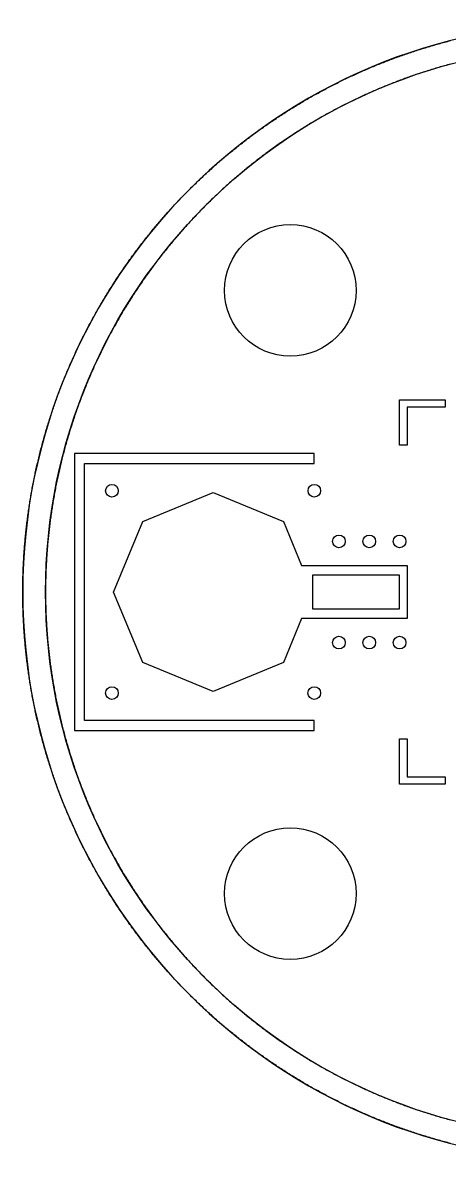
# Model space of a CAD drawing. Extents: x -11250 to 11250, y -11250 to 11250.
# Drawn here: x -11250 to -2820, y -11250 to 11250 of the extents above; entities that cross this region are included whole.
import ezdxf

# ---------------------------------------------------------------- set-up
doc = ezdxf.new("R2010")
doc.units = 0
doc.header["$MEASUREMENT"] = 0
for name, color, linetype in [('Bottom', 2, 'Continuous'), ('Top', 1, 'Continuous'), ('Via', 90, 'Continuous')]:
    doc.layers.add(name, color=color, linetype=linetype)

msp = doc.modelspace()

# ---------------------------------------------------------------- linework, layer by layer
at = {"layer": 'Bottom', "linetype": 'Continuous'}
for centre, radius in [((0, 0), 11249.99), ((-0.004, 0.007), 10799.993)]:
    msp.add_circle(centre, radius, dxfattribs=at)
at = {"layer": 'Top'}
for points in [[(-2794.232, -10897.466), (-2823.634, -10889.885), (-2853.015, -10882.224), (-2882.375, -10874.485), (-2911.714, -10866.666), (-2941.032, -10858.767), (-2970.329, -10850.79), (-2999.604, -10842.734), (-3028.857, -10834.598), (-3058.088, -10826.384), (-3087.297, -10818.091), (-3116.483, -10809.719), (-3145.647, -10801.269), (-3174.788, -10792.739), (-3203.905, -10784.131), (-3233, -10775.445), (-3262.07, -10766.68), (-3291.117, -10757.837), (-3320.14, -10748.915), (-3349.139, -10739.915), (-3378.114, -10730.836), (-3407.063, -10721.68), (-3435.988, -10712.445), (-3464.888, -10703.133), (-3493.763, -10693.742), (-3522.612, -10684.274), (-3551.436, -10674.727), (-3580.234, -10665.103), (-3609.005, -10655.402), (-3637.751, -10645.622), (-3666.469, -10635.765), (-3695.162, -10625.831), (-3723.827, -10615.819), (-3752.465, -10605.73), (-3781.076, -10595.564), (-3809.659, -10585.32), (-3838.214, -10574.999), (-3866.742, -10564.602), (-3895.241, -10554.127), (-3923.712, -10543.575), (-3952.155, -10532.947), (-3980.568, -10522.242), (-4008.953, -10511.46), (-4037.308, -10500.602), (-4065.634, -10489.667), (-4093.931, -10478.656), (-4122.197, -10467.569), (-4150.434, -10456.405), (-4178.64, -10445.165), (-4206.816, -10433.849), (-4234.961, -10422.457), (-4263.075, -10410.989), (-4291.159, -10399.445), (-4319.211, -10387.826), (-4347.231, -10376.13), (-4375.22, -10364.36), (-4403.177, -10352.513), (-4431.102, -10340.592), (-4458.995, -10328.594), (-4486.855, -10316.522), (-4514.683, -10304.375), (-4542.477, -10292.152), (-4570.239, -10279.855), (-4597.967, -10267.483), (-4625.662, -10255.035), (-4653.323, -10242.514), (-4680.95, -10229.917), (-4708.543, -10217.246), (-4736.102, -10204.501), (-4763.626, -10191.681), (-4791.116, -10178.787), (-4818.571, -10165.819), (-4845.99, -10152.777), (-4873.374, -10139.661), (-4900.723, -10126.471), (-4928.036, -10113.207), (-4955.314, -10099.87), (-4982.555, -10086.459), (-5009.759, -10072.974), (-5036.928, -10059.416), (-5064.059, -10045.785), (-5091.154, -10032.081), (-5118.212, -10018.304), (-5145.232, -10004.453), (-5172.215, -9990.53), (-5199.16, -9976.534), (-5226.067, -9962.466), (-5252.937, -9948.324), (-5279.768, -9934.111), (-5306.56, -9919.825), (-5333.314, -9905.466), (-5360.029, -9891.036), (-5386.705, -9876.533), (-5413.342, -9861.959), (-5439.939, -9847.312), (-5466.497, -9832.594), (-5493.015, -9817.805), (-5519.493, -9802.944), (-5545.93, -9788.011), (-5572.327, -9773.007), (-5598.684, -9757.932), (-5625, -9742.786), (-5651.275, -9727.569), (-5677.509, -9712.281), (-5703.701, -9696.922), (-5729.852, -9681.493), (-5755.961, -9665.993), (-5782.028, -9650.422), (-5808.053, -9634.782), (-5834.036, -9619.071), (-5859.976, -9603.29), (-5885.874, -9587.439), (-5911.728, -9571.519), (-5937.54, -9555.528), (-5963.308, -9539.468), (-5989.033, -9523.339), (-6014.714, -9507.14), (-6040.352, -9490.872), (-6065.945, -9474.535), (-6091.495, -9458.128), (-6117, -9441.653), (-6142.46, -9425.109), (-6167.876, -9408.497), (-6193.246, -9391.816), (-6218.572, -9375.066), (-6243.852, -9358.248), (-6269.087, -9341.362), (-6294.276, -9324.408), (-6319.419, -9307.386), (-6344.517, -9290.297), (-6369.568, -9273.139), (-6394.572, -9255.914), (-6419.53, -9238.622), (-6444.442, -9221.262), (-6469.306, -9203.835), (-6494.123, -9186.341), (-6518.893, -9168.78), (-6543.615, -9151.153), (-6568.29, -9133.458), (-6592.917, -9115.698), (-6617.496, -9097.87), (-6642.027, -9079.977), (-6666.509, -9062.017), (-6690.943, -9043.992), (-6715.328, -9025.9), (-6739.664, -9007.743), (-6763.951, -8989.52), (-6788.189, -8971.232), (-6812.377, -8952.878), (-6836.515, -8934.459), (-6860.604, -8915.975), (-6884.643, -8897.426), (-6908.632, -8878.812), (-6932.57, -8860.134), (-6956.458, -8841.391), (-6980.295, -8822.583), (-7004.082, -8803.712), (-7027.817, -8784.776), (-7051.501, -8765.776), (-7075.134, -8746.712), (-7098.715, -8727.585), (-7122.245, -8708.394), (-7145.722, -8689.14), (-7169.148, -8669.822), (-7192.521, -8650.441), (-7215.842, -8630.997), (-7239.111, -8611.491), (-7262.327, -8591.921), (-7285.489, -8572.289), (-7308.599, -8552.595), (-7331.656, -8532.838), (-7354.659, -8513.019), (-7377.608, -8493.138), (-7400.504, -8473.195), (-7423.346, -8453.191), (-7446.134, -8433.125), (-7468.867, -8412.997), (-7491.546, -8392.808), (-7514.171, -8372.559), (-7536.741, -8352.248), (-7559.256, -8331.876), (-7581.715, -8311.443), (-7604.12, -8290.95), (-7626.469, -8270.397), (-7648.763, -8249.783), (-7671.001, -8229.11), (-7693.183, -8208.376), (-7715.309, -8187.582), (-7737.379, -8166.729), (-7759.392, -8145.817), (-7781.349, -8124.845), (-7803.25, -8103.814), (-7825.093, -8082.723), (-7846.88, -8061.574), (-7868.609, -8040.367), (-7890.281, -8019.1), (-7911.895, -7997.775), (-7933.452, -7976.392), (-7954.951, -7954.951), (-7976.392, -7933.452), (-7997.775, -7911.895), (-8019.1, -7890.281), (-8040.367, -7868.609), (-8061.574, -7846.88), (-8082.723, -7825.093), (-8103.814, -7803.25), (-8124.845, -7781.349), (-8145.817, -7759.392), (-8166.729, -7737.379), (-8187.582, -7715.309), (-8208.376, -7693.183), (-8229.11, -7671.001), (-8249.783, -7648.763), (-8270.397, -7626.469), (-8290.95, -7604.12), (-8311.443, -7581.715), (-8331.876, -7559.256), (-8352.248, -7536.741), (-8372.559, -7514.171), (-8392.808, -7491.546), (-8412.997, -7468.867), (-8433.125, -7446.134), (-8453.191, -7423.346), (-8473.195, -7400.504), (-8493.138, -7377.608), (-8513.019, -7354.659), (-8532.838, -7331.656), (-8552.595, -7308.599), (-8572.289, -7285.489), (-8591.921, -7262.327), (-8611.491, -7239.111), (-8630.997, -7215.842), (-8650.441, -7192.521), (-8669.822, -7169.148), (-8689.14, -7145.722), (-8708.394, -7122.245), (-8727.585, -7098.715), (-8746.712, -7075.134), (-8765.776, -7051.501), (-8784.776, -7027.817), (-8803.712, -7004.082), (-8822.583, -6980.295), (-8841.391, -6956.458), (-8860.134, -6932.57), (-8878.812, -6908.632), (-8897.426, -6884.643), (-8915.975, -6860.604), (-8934.459, -6836.515), (-8952.878, -6812.377), (-8971.232, -6788.189), (-8989.52, -6763.951), (-9007.743, -6739.664), (-9025.9, -6715.328), (-9043.992, -6690.943), (-9062.017, -6666.509), (-9079.977, -6642.027), (-9097.87, -6617.496), (-9115.698, -6592.917), (-9133.458, -6568.29), (-9151.153, -6543.615), (-9168.78, -6518.893), (-9186.341, -6494.123), (-9203.835, -6469.306), (-9221.262, -6444.442), (-9238.622, -6419.53), (-9255.914, -6394.572), (-9273.139, -6369.568), (-9290.297, -6344.517), (-9307.386, -6319.419), (-9324.408, -6294.276), (-9341.362, -6269.087), (-9358.248, -6243.852), (-9375.066, -6218.572), (-9391.816, -6193.246), (-9408.497, -6167.876), (-9425.109, -6142.46), (-9441.653, -6117), (-9458.128, -6091.495), (-9474.535, -6065.945), (-9490.872, -6040.352), (-9507.14, -6014.714), (-9523.339, -5989.033), (-9539.468, -5963.308), (-9555.528, -5937.54), (-9571.519, -5911.728), (-9587.439, -5885.874), (-9603.29, -5859.976), (-9619.071, -5834.036), (-9634.782, -5808.053), (-9650.422, -5782.028), (-9665.993, -5755.961), (-9681.493, -5729.852), (-9696.922, -5703.701), (-9712.281, -5677.509), (-9727.569, -5651.275), (-9742.786, -5625), (-9757.932, -5598.684), (-9773.007, -5572.327), (-9788.011, -5545.93), (-9802.944, -5519.493), (-9817.805, -5493.015), (-9832.594, -5466.497), (-9847.312, -5439.939), (-9861.959, -5413.342), (-9876.533, -5386.705), (-9891.036, -5360.029), (-9905.466, -5333.314), (-9919.825, -5306.56), (-9934.111, -5279.768), (-9948.324, -5252.937), (-9962.466, -5226.067), (-9976.534, -5199.16), (-9990.53, -5172.215), (-10004.453, -5145.232), (-10018.304, -5118.212), (-10032.081, -5091.154), (-10045.785, -5064.059), (-10059.416, -5036.928), (-10072.974, -5009.759), (-10086.459, -4982.555), (-10099.87, -4955.314), (-10113.207, -4928.036), (-10126.471, -4900.723), (-10139.661, -4873.374), (-10152.777, -4845.99), (-10165.819, -4818.571), (-10178.787, -4791.116), (-10191.681, -4763.626), (-10204.501, -4736.102), (-10217.246, -4708.543), (-10229.917, -4680.95), (-10242.514, -4653.323), (-10255.035, -4625.662), (-10267.483, -4597.967), (-10279.855, -4570.239), (-10292.152, -4542.477), (-10304.375, -4514.683), (-10316.522, -4486.855), (-10328.594, -4458.995), (-10340.592, -4431.102), (-10352.513, -4403.177), (-10364.36, -4375.22), (-10376.13, -4347.231), (-10387.826, -4319.211), (-10399.445, -4291.159), (-10410.989, -4263.075), (-10422.457, -4234.961), (-10433.849, -4206.816), (-10445.165, -4178.64), (-10456.405, -4150.434), (-10467.569, -4122.197), (-10478.656, -4093.931), (-10489.667, -4065.634), (-10500.602, -4037.308), (-10511.46, -4008.953), (-10522.242, -3980.568), (-10532.947, -3952.155), (-10543.575, -3923.712), (-10554.127, -3895.241), (-10564.602, -3866.742), (-10574.999, -3838.214), (-10585.32, -3809.659), (-10595.564, -3781.076), (-10605.73, -3752.465), (-10615.819, -3723.827), (-10625.831, -3695.162), (-10635.765, -3666.469), (-10645.622, -3637.751), (-10655.402, -3609.005), (-10665.103, -3580.234), (-10674.727, -3551.436), (-10684.274, -3522.612), (-10693.742, -3493.763), (-10703.133, -3464.888), (-10712.445, -3435.988), (-10721.68, -3407.063), (-10730.836, -3378.114), (-10739.915, -3349.139), (-10748.915, -3320.14), (-10757.837, -3291.117), (-10766.68, -3262.07), (-10775.445, -3233), (-10784.131, -3203.905), (-10792.739, -3174.788), (-10801.269, -3145.647), (-10809.719, -3116.483), (-10818.091, -3087.297), (-10826.384, -3058.088), (-10834.598, -3028.857), (-10842.734, -2999.604), (-10850.79, -2970.329), (-10858.767, -2941.032), (-10866.666, -2911.714), (-10874.485, -2882.375), (-10882.224, -2853.015), (-10889.885, -2823.634), (-10897.466, -2794.232), (-10904.968, -2764.81), (-10912.39, -2735.368), (-10919.733, -2705.906), (-10926.997, -2676.424), (-10934.18, -2646.923), (-10941.284, -2617.402), (-10948.309, -2587.863), (-10955.254, -2558.304), (-10962.118, -2528.727), (-10968.903, -2499.131), (-10975.609, -2469.518), (-10982.234, -2439.886), (-10988.779, -2410.237), (-10995.244, -2380.569), (-11001.629, -2350.885), (-11007.934, -2321.184), (-11014.159, -2291.465), (-11020.303, -2261.73), (-11026.367, -2231.978), (-11032.351, -2202.211), (-11038.254, -2172.427), (-11044.078, -2142.627), (-11049.82, -2112.812), (-11055.482, -2082.981), (-11061.064, -2053.135), (-11066.565, -2023.274), (-11071.985, -1993.399), (-11077.325, -1963.509), (-11082.584, -1933.604), (-11087.763, -1903.686), (-11092.86, -1873.753), (-11097.877, -1843.807), (-11102.813, -1813.848), (-11107.668, -1783.875), (-11112.442, -1753.89), (-11117.135, -1723.891), (-11121.748, -1693.88), (-11126.279, -1663.857), (-11130.729, -1633.821), (-11135.098, -1603.774), (-11139.386, -1573.715), (-11143.593, -1543.645), (-11147.718, -1513.563), (-11151.763, -1483.47), (-11155.726, -1453.367), (-11159.608, -1423.252), (-11163.409, -1393.128), (-11167.128, -1362.993), (-11170.766, -1332.849), (-11174.323, -1302.694), (-11177.798, -1272.531), (-11181.192, -1242.357), (-11184.504, -1212.175), (-11187.735, -1181.984), (-11190.884, -1151.785), (-11193.952, -1121.577), (-11196.938, -1091.361), (-11199.843, -1061.137), (-11202.666, -1030.905), (-11205.408, -1000.666), (-11208.068, -970.419), (-11210.646, -940.165), (-11213.143, -909.905), (-11215.558, -879.638), (-11217.891, -849.364), (-11220.143, -819.085), (-11222.312, -788.799), (-11224.4, -758.507), (-11226.407, -728.21), (-11228.331, -697.908), (-11230.174, -667.601), (-11231.935, -637.289), (-11233.614, -606.972), (-11235.211, -576.65), (-11236.727, -546.325), (-11238.16, -515.996), (-11239.512, -485.662), (-11240.782, -455.326), (-11241.97, -424.985), (-11243.076, -394.642), (-11244.1, -364.296), (-11245.042, -333.948), (-11245.903, -303.596), (-11246.681, -273.243), (-11247.378, -242.888), (-11247.992, -212.531), (-11248.525, -182.172), (-11248.976, -151.812), (-11249.344, -121.451), (-11249.631, -91.089), (-11249.836, -60.726), (-11249.959, -30.363), (-11250, 0), (-11249.959, 30.363), (-11249.836, 60.726), (-11249.631, 91.089), (-11249.344, 121.451), (-11248.976, 151.812), (-11248.525, 182.172), (-11247.992, 212.531), (-11247.378, 242.888), (-11246.681, 273.243), (-11245.903, 303.596), (-11245.042, 333.948), (-11244.1, 364.296), (-11243.076, 394.642), (-11241.97, 424.985), (-11240.782, 455.326), (-11239.512, 485.662), (-11238.16, 515.996), (-11236.727, 546.325), (-11235.211, 576.65), (-11233.614, 606.972), (-11231.935, 637.289), (-11230.174, 667.601), (-11228.331, 697.908), (-11226.407, 728.21), (-11224.4, 758.507), (-11222.312, 788.799), (-11220.143, 819.085), (-11217.891, 849.364), (-11215.558, 879.638), (-11213.143, 909.905), (-11210.646, 940.165), (-11208.068, 970.419), (-11205.408, 1000.666), (-11202.666, 1030.905), (-11199.843, 1061.137), (-11196.938, 1091.361), (-11193.952, 1121.577), (-11190.884, 1151.785), (-11187.735, 1181.984), (-11184.504, 1212.175), (-11181.192, 1242.357), (-11177.798, 1272.531), (-11174.323, 1302.694), (-11170.766, 1332.849), (-11167.128, 1362.993), (-11163.409, 1393.128), (-11159.608, 1423.252), (-11155.726, 1453.367), (-11151.763, 1483.47), (-11147.718, 1513.563), (-11143.593, 1543.645), (-11139.386, 1573.715), (-11135.098, 1603.774), (-11130.729, 1633.821), (-11126.279, 1663.857), (-11121.748, 1693.88), (-11117.135, 1723.891), (-11112.442, 1753.89), (-11107.668, 1783.875), (-11102.813, 1813.848), (-11097.877, 1843.807), (-11092.86, 1873.753), (-11087.763, 1903.686), (-11082.584, 1933.604), (-11077.325, 1963.509), (-11071.985, 1993.399), (-11066.565, 2023.274), (-11061.064, 2053.135), (-11055.482, 2082.981), (-11049.82, 2112.812), (-11044.078, 2142.627), (-11038.254, 2172.427), (-11032.351, 2202.211), (-11026.367, 2231.978), (-11020.303, 2261.73), (-11014.159, 2291.465), (-11007.934, 2321.184), (-11001.629, 2350.885), (-10995.244, 2380.569), (-10988.779, 2410.237), (-10982.234, 2439.886), (-10975.609, 2469.518), (-10968.903, 2499.131), (-10962.118, 2528.727), (-10955.254, 2558.304), (-10948.309, 2587.863), (-10941.284, 2617.402), (-10934.18, 2646.923), (-10926.997, 2676.424), (-10919.733, 2705.906), (-10912.39, 2735.368), (-10904.968, 2764.81), (-10897.466, 2794.232), (-10889.885, 2823.634), (-10882.224, 2853.015), (-10874.485, 2882.375), (-10866.666, 2911.714), (-10858.767, 2941.032), (-10850.79, 2970.329), (-10842.734, 2999.604), (-10834.598, 3028.857), (-10826.384, 3058.088), (-10818.091, 3087.297), (-10809.719, 3116.483), (-10801.269, 3145.647), (-10792.739, 3174.788), (-10784.131, 3203.905), (-10775.445, 3233), (-10766.68, 3262.07), (-10757.837, 3291.117), (-10748.915, 3320.14), (-10739.915, 3349.139), (-10730.836, 3378.114), (-10721.68, 3407.063), (-10712.445, 3435.988), (-10703.133, 3464.888), (-10693.742, 3493.763), (-10684.274, 3522.612), (-10674.727, 3551.436), (-10665.103, 3580.234), (-10655.402, 3609.005), (-10645.622, 3637.751), (-10635.765, 3666.469), (-10625.831, 3695.162), (-10615.819, 3723.827), (-10605.73, 3752.465), (-10595.564, 3781.076), (-10585.32, 3809.659), (-10574.999, 3838.214), (-10564.602, 3866.742), (-10554.127, 3895.241), (-10543.575, 3923.712), (-10532.947, 3952.155), (-10522.242, 3980.568), (-10511.46, 4008.953), (-10500.602, 4037.308), (-10489.667, 4065.634), (-10478.656, 4093.931), (-10467.569, 4122.197), (-10456.405, 4150.434), (-10445.165, 4178.64), (-10433.849, 4206.816), (-10422.457, 4234.961), (-10410.989, 4263.075), (-10399.445, 4291.159), (-10387.826, 4319.211), (-10376.13, 4347.231), (-10364.36, 4375.22), (-10352.513, 4403.177), (-10340.592, 4431.102), (-10328.594, 4458.995), (-10316.522, 4486.855), (-10304.375, 4514.683), (-10292.152, 4542.477), (-10279.855, 4570.239), (-10267.483, 4597.967), (-10255.035, 4625.662), (-10242.514, 4653.323), (-10229.917, 4680.95), (-10217.246, 4708.543), (-10204.501, 4736.102), (-10191.681, 4763.626), (-10178.787, 4791.116), (-10165.819, 4818.571), (-10152.777, 4845.99), (-10139.661, 4873.374), (-10126.471, 4900.723), (-10113.207, 4928.036), (-10099.87, 4955.314), (-10086.459, 4982.555), (-10072.974, 5009.759), (-10059.416, 5036.928), (-10045.785, 5064.059), (-10032.081, 5091.154), (-10018.304, 5118.212), (-10004.453, 5145.232), (-9990.53, 5172.215), (-9976.534, 5199.16), (-9962.466, 5226.067), (-9948.324, 5252.937), (-9934.111, 5279.768), (-9919.825, 5306.56), (-9905.466, 5333.314), (-9891.036, 5360.029), (-9876.533, 5386.705), (-9861.959, 5413.342), (-9847.312, 5439.939), (-9832.594, 5466.497), (-9817.805, 5493.015), (-9802.944, 5519.493), (-9788.011, 5545.93), (-9773.007, 5572.327), (-9757.932, 5598.684), (-9742.786, 5625), (-9727.569, 5651.275), (-9712.281, 5677.509), (-9696.922, 5703.701), (-9681.493, 5729.852), (-9665.993, 5755.961), (-9650.422, 5782.028), (-9634.782, 5808.053), (-9619.071, 5834.036), (-9603.29, 5859.976), (-9587.439, 5885.874), (-9571.519, 5911.728), (-9555.528, 5937.54), (-9539.468, 5963.308), (-9523.339, 5989.033), (-9507.14, 6014.714), (-9490.872, 6040.352), (-9474.535, 6065.945), (-9458.128, 6091.495), (-9441.653, 6117), (-9425.109, 6142.46), (-9408.497, 6167.876), (-9391.816, 6193.246), (-9375.066, 6218.572), (-9358.248, 6243.852), (-9341.362, 6269.087), (-9324.408, 6294.276), (-9307.386, 6319.419), (-9290.297, 6344.517), (-9273.139, 6369.568), (-9255.914, 6394.572), (-9238.622, 6419.53), (-9221.262, 6444.442), (-9203.835, 6469.306), (-9186.341, 6494.123), (-9168.78, 6518.893), (-9151.153, 6543.615), (-9133.458, 6568.29), (-9115.698, 6592.917), (-9097.87, 6617.496), (-9079.977, 6642.027), (-9062.017, 6666.509), (-9043.992, 6690.943), (-9025.9, 6715.328), (-9007.743, 6739.664), (-8989.52, 6763.951), (-8971.232, 6788.189), (-8952.878, 6812.377), (-8934.459, 6836.515), (-8915.975, 6860.604), (-8897.426, 6884.643), (-8878.812, 6908.632), (-8860.134, 6932.57), (-8841.391, 6956.458), (-8822.583, 6980.295), (-8803.712, 7004.082), (-8784.776, 7027.817), (-8765.776, 7051.501), (-8746.712, 7075.134), (-8727.585, 7098.715), (-8708.394, 7122.245), (-8689.14, 7145.722), (-8669.822, 7169.148), (-8650.441, 7192.521), (-8630.997, 7215.842), (-8611.491, 7239.111), (-8591.921, 7262.327), (-8572.289, 7285.489), (-8552.595, 7308.599), (-8532.838, 7331.656), (-8513.019, 7354.659), (-8493.138, 7377.608), (-8473.195, 7400.504), (-8453.191, 7423.346), (-8433.125, 7446.134), (-8412.997, 7468.867), (-8392.808, 7491.546), (-8372.559, 7514.171), (-8352.248, 7536.741), (-8331.876, 7559.256), (-8311.443, 7581.715), (-8290.95, 7604.12), (-8270.397, 7626.469), (-8249.783, 7648.763), (-8229.11, 7671.001), (-8208.376, 7693.183), (-8187.582, 7715.309), (-8166.729, 7737.379), (-8145.817, 7759.392), (-8124.845, 7781.349), (-8103.814, 7803.25), (-8082.723, 7825.093), (-8061.574, 7846.88), (-8040.367, 7868.609), (-8019.1, 7890.281), (-7997.775, 7911.895), (-7976.392, 7933.452), (-7954.951, 7954.951), (-7933.452, 7976.392), (-7911.895, 7997.775), (-7890.281, 8019.1), (-7868.609, 8040.367), (-7846.88, 8061.574), (-7825.093, 8082.723), (-7803.25, 8103.814), (-7781.349, 8124.845), (-7759.392, 8145.817), (-7737.379, 8166.729), (-7715.309, 8187.582), (-7693.183, 8208.376), (-7671.001, 8229.11), (-7648.763, 8249.783), (-7626.469, 8270.397), (-7604.12, 8290.95), (-7581.715, 8311.443), (-7559.256, 8331.876), (-7536.741, 8352.248), (-7514.171, 8372.559), (-7491.546, 8392.808), (-7468.867, 8412.997), (-7446.134, 8433.125), (-7423.346, 8453.191), (-7400.504, 8473.195), (-7377.608, 8493.138), (-7354.659, 8513.019), (-7331.656, 8532.838), (-7308.599, 8552.595), (-7285.489, 8572.289), (-7262.327, 8591.921), (-7239.111, 8611.491), (-7215.842, 8630.997), (-7192.521, 8650.441), (-7169.148, 8669.822), (-7145.722, 8689.14), (-7122.245, 8708.394), (-7098.715, 8727.585), (-7075.134, 8746.712), (-7051.501, 8765.776), (-7027.817, 8784.776), (-7004.082, 8803.712), (-6980.295, 8822.583), (-6956.458, 8841.391), (-6932.57, 8860.134), (-6908.632, 8878.812), (-6884.643, 8897.426), (-6860.604, 8915.975), (-6836.515, 8934.459), (-6812.377, 8952.878), (-6788.189, 8971.232), (-6763.951, 8989.52), (-6739.664, 9007.743), (-6715.328, 9025.9), (-6690.943, 9043.992), (-6666.509, 9062.017), (-6642.027, 9079.977), (-6617.496, 9097.87), (-6592.917, 9115.698), (-6568.29, 9133.458), (-6543.615, 9151.153), (-6518.893, 9168.78), (-6494.123, 9186.341), (-6469.306, 9203.835), (-6444.442, 9221.262), (-6419.53, 9238.622), (-6394.572, 9255.914), (-6369.568, 9273.139), (-6344.517, 9290.297), (-6319.419, 9307.386), (-6294.276, 9324.408), (-6269.087, 9341.362), (-6243.852, 9358.248), (-6218.572, 9375.066), (-6193.246, 9391.816), (-6167.876, 9408.497), (-6142.46, 9425.109), (-6117, 9441.653), (-6091.495, 9458.128), (-6065.945, 9474.535), (-6040.352, 9490.872), (-6014.714, 9507.14), (-5989.033, 9523.339), (-5963.308, 9539.468), (-5937.54, 9555.528), (-5911.728, 9571.519), (-5885.874, 9587.439), (-5859.976, 9603.29), (-5834.036, 9619.071), (-5808.053, 9634.782), (-5782.028, 9650.422), (-5755.961, 9665.993), (-5729.852, 9681.493), (-5703.701, 9696.922), (-5677.509, 9712.281), (-5651.275, 9727.569), (-5625, 9742.786), (-5598.684, 9757.932), (-5572.327, 9773.007), (-5545.93, 9788.011), (-5519.493, 9802.944), (-5493.015, 9817.805), (-5466.497, 9832.594), (-5439.939, 9847.312), (-5413.342, 9861.959), (-5386.705, 9876.533), (-5360.029, 9891.036), (-5333.314, 9905.466), (-5306.56, 9919.825), (-5279.768, 9934.111), (-5252.937, 9948.324), (-5226.067, 9962.466), (-5199.16, 9976.534), (-5172.215, 9990.53), (-5145.232, 10004.453), (-5118.212, 10018.304), (-5091.154, 10032.081), (-5064.059, 10045.785), (-5036.928, 10059.416), (-5009.759, 10072.974), (-4982.555, 10086.459), (-4955.314, 10099.87), (-4928.036, 10113.207), (-4900.723, 10126.471), (-4873.374, 10139.661), (-4845.99, 10152.777), (-4818.571, 10165.819), (-4791.116, 10178.787), (-4763.626, 10191.681), (-4736.102, 10204.501), (-4708.543, 10217.246), (-4680.95, 10229.917), (-4653.323, 10242.514), (-4625.662, 10255.035), (-4597.967, 10267.483), (-4570.239, 10279.855), (-4542.477, 10292.152), (-4514.683, 10304.375), (-4486.855, 10316.522), (-4458.995, 10328.594), (-4431.102, 10340.592), (-4403.177, 10352.513), (-4375.22, 10364.36), (-4347.231, 10376.13), (-4319.211, 10387.826), (-4291.159, 10399.445), (-4263.075, 10410.989), (-4234.961, 10422.457), (-4206.816, 10433.849), (-4178.64, 10445.165), (-4150.434, 10456.405), (-4122.197, 10467.569), (-4093.931, 10478.656), (-4065.634, 10489.667), (-4037.308, 10500.602), (-4008.953, 10511.46), (-3980.568, 10522.242), (-3952.155, 10532.947), (-3923.712, 10543.575), (-3895.241, 10554.127), (-3866.742, 10564.602), (-3838.214, 10574.999), (-3809.659, 10585.32), (-3781.076, 10595.564), (-3752.465, 10605.73), (-3723.827, 10615.819), (-3695.162, 10625.831), (-3666.469, 10635.765), (-3637.751, 10645.622), (-3609.005, 10655.402), (-3580.234, 10665.103), (-3551.436, 10674.727), (-3522.612, 10684.274), (-3493.763, 10693.742), (-3464.888, 10703.133), (-3435.988, 10712.445), (-3407.063, 10721.68), (-3378.114, 10730.836), (-3349.139, 10739.915), (-3320.14, 10748.915), (-3291.117, 10757.837), (-3262.07, 10766.68), (-3233, 10775.445), (-3203.905, 10784.131), (-3174.788, 10792.739), (-3145.647, 10801.269), (-3116.483, 10809.719), (-3087.297, 10818.091), (-3058.088, 10826.384), (-3028.857, 10834.598), (-2999.604, 10842.734), (-2970.329, 10850.79), (-2941.032, 10858.767), (-2911.714, 10866.666), (-2882.375, 10874.485), (-2853.015, 10882.224), (-2823.634, 10889.885), (-2794.232, 10897.466)], [(-2795.246, 10431.999), (-2823.983, 10424.256), (-2852.7, 10416.434), (-2881.394, 10408.533), (-2910.067, 10400.553), (-2938.717, 10392.494), (-2967.346, 10384.356), (-2995.951, 10376.14), (-3024.534, 10367.844), (-3053.094, 10359.47), (-3081.631, 10351.017), (-3110.145, 10342.485), (-3138.634, 10333.875), (-3167.1, 10325.186), (-3195.542, 10316.419), (-3223.96, 10307.574), (-3252.353, 10298.65), (-3280.722, 10289.648), (-3309.065, 10280.568), (-3337.384, 10271.41), (-3365.677, 10262.174), (-3393.944, 10252.86), (-3422.186, 10243.468), (-3450.402, 10233.999), (-3478.591, 10224.451), (-3506.754, 10214.826), (-3534.891, 10205.124), (-3563, 10195.343), (-3591.083, 10185.486), (-3619.138, 10175.551), (-3647.166, 10165.539), (-3675.166, 10155.449), (-3703.139, 10145.283), (-3731.083, 10135.039), (-3758.998, 10124.719), (-3786.886, 10114.321), (-3814.744, 10103.847), (-3842.574, 10093.296), (-3870.374, 10082.669), (-3898.145, 10071.964), (-3925.886, 10061.184), (-3953.598, 10050.327), (-3981.279, 10039.393), (-4008.93, 10028.384), (-4036.551, 10017.298), (-4064.141, 10006.136), (-4091.7, 9994.898), (-4119.229, 9983.584), (-4146.726, 9972.195), (-4174.191, 9960.729), (-4201.625, 9949.188), (-4229.027, 9937.572), (-4256.396, 9925.88), (-4283.734, 9914.112), (-4311.038, 9902.27), (-4338.311, 9890.352), (-4365.55, 9878.359), (-4392.756, 9866.291), (-4419.928, 9854.148), (-4447.067, 9841.93), (-4474.173, 9829.638), (-4501.244, 9817.271), (-4528.281, 9804.829), (-4555.284, 9792.313), (-4582.252, 9779.722), (-4609.186, 9767.057), (-4636.084, 9754.318), (-4662.947, 9741.505), (-4689.775, 9728.618), (-4716.567, 9715.657), (-4743.323, 9702.623), (-4770.043, 9689.514), (-4796.727, 9676.332), (-4823.375, 9663.077), (-4849.986, 9649.748), (-4876.56, 9636.346), (-4903.097, 9622.87), (-4929.597, 9609.322), (-4956.06, 9595.701), (-4982.485, 9582.006), (-5008.872, 9568.239), (-5035.22, 9554.4), (-5061.531, 9540.488), (-5087.803, 9526.503), (-5114.037, 9512.446), (-5140.232, 9498.317), (-5166.388, 9484.115), (-5192.504, 9469.842), (-5218.581, 9455.496), (-5244.619, 9441.079), (-5270.616, 9426.59), (-5296.574, 9412.03), (-5322.491, 9397.398), (-5348.368, 9382.695), (-5374.204, 9367.92), (-5400, 9353.074), (-5425.755, 9338.158), (-5451.468, 9323.17), (-5477.14, 9308.112), (-5502.77, 9292.982), (-5528.359, 9277.783), (-5553.905, 9262.513), (-5579.409, 9247.172), (-5604.871, 9231.761), (-5630.291, 9216.28), (-5655.667, 9200.73), (-5681.001, 9185.109), (-5706.292, 9169.418), (-5731.539, 9153.658), (-5756.743, 9137.829), (-5781.903, 9121.93), (-5807.019, 9105.961), (-5832.091, 9089.924), (-5857.118, 9073.818), (-5882.102, 9057.642), (-5907.04, 9041.398), (-5931.934, 9025.085), (-5956.782, 9008.704), (-5981.586, 8992.254), (-6006.344, 8975.736), (-6031.056, 8959.15), (-6055.723, 8942.495), (-6080.343, 8925.773), (-6104.918, 8908.983), (-6129.446, 8892.126), (-6153.927, 8875.2), (-6178.362, 8858.208), (-6202.75, 8841.148), (-6227.09, 8824.021), (-6251.384, 8806.827), (-6275.63, 8789.566), (-6299.828, 8772.239), (-6323.978, 8754.844), (-6348.081, 8737.384), (-6372.135, 8719.856), (-6396.141, 8702.263), (-6420.098, 8684.604), (-6444.006, 8666.878), (-6467.866, 8649.087), (-6491.676, 8631.23), (-6515.438, 8613.308), (-6539.149, 8595.32), (-6562.811, 8577.267), (-6586.423, 8559.149), (-6609.985, 8540.966), (-6633.497, 8522.718), (-6656.959, 8504.405), (-6680.37, 8486.027), (-6703.73, 8467.585), (-6727.039, 8449.079), (-6750.298, 8430.509), (-6773.505, 8411.875), (-6796.66, 8393.176), (-6819.764, 8374.414), (-6842.816, 8355.589), (-6865.816, 8336.7), (-6888.765, 8317.747), (-6911.66, 8298.732), (-6934.503, 8279.653), (-6957.294, 8260.512), (-6980.032, 8241.308), (-7002.716, 8222.041), (-7025.348, 8202.712), (-7047.926, 8183.321), (-7070.451, 8163.867), (-7092.922, 8144.351), (-7115.339, 8124.774), (-7137.702, 8105.135), (-7160.011, 8085.434), (-7182.265, 8065.672), (-7204.465, 8045.849), (-7226.611, 8025.964), (-7248.701, 8006.019), (-7270.736, 7986.012), (-7292.716, 7965.946), (-7314.641, 7945.818), (-7336.51, 7925.631), (-7358.324, 7905.383), (-7380.081, 7885.075), (-7401.783, 7864.707), (-7423.428, 7844.279), (-7445.017, 7823.792), (-7466.549, 7803.246), (-7488.025, 7782.64), (-7509.444, 7761.975), (-7530.805, 7741.251), (-7552.11, 7720.469), (-7573.357, 7699.627), (-7594.547, 7678.728), (-7615.679, 7657.769), (-7636.753, 7636.753), (-7657.769, 7615.679), (-7678.728, 7594.547), (-7699.627, 7573.357), (-7720.469, 7552.11), (-7741.251, 7530.805), (-7761.975, 7509.444), (-7782.64, 7488.025), (-7803.246, 7466.549), (-7823.792, 7445.017), (-7844.279, 7423.428), (-7864.707, 7401.783), (-7885.075, 7380.081), (-7905.383, 7358.324), (-7925.631, 7336.51), (-7945.818, 7314.641), (-7965.946, 7292.716), (-7986.012, 7270.736), (-8006.019, 7248.701), (-8025.964, 7226.611), (-8045.849, 7204.465), (-8065.672, 7182.265), (-8085.434, 7160.011), (-8105.135, 7137.702), (-8124.774, 7115.339), (-8144.351, 7092.922), (-8163.867, 7070.451), (-8183.321, 7047.926), (-8202.712, 7025.348), (-8222.041, 7002.716), (-8241.308, 6980.032), (-8260.512, 6957.294), (-8279.653, 6934.503), (-8298.732, 6911.66), (-8317.747, 6888.765), (-8336.7, 6865.816), (-8355.589, 6842.816), (-8374.414, 6819.764), (-8393.176, 6796.66), (-8411.875, 6773.505), (-8430.509, 6750.298), (-8449.079, 6727.039), (-8467.585, 6703.73), (-8486.027, 6680.37), (-8504.405, 6656.959), (-8522.718, 6633.497), (-8540.966, 6609.985), (-8559.149, 6586.423), (-8577.267, 6562.811), (-8595.32, 6539.149), (-8613.308, 6515.438), (-8631.23, 6491.676), (-8649.087, 6467.866), (-8666.878, 6444.006), (-8684.604, 6420.098), (-8702.263, 6396.141), (-8719.856, 6372.135), (-8737.384, 6348.081), (-8754.844, 6323.978), (-8772.239, 6299.828), (-8789.566, 6275.63), (-8806.827, 6251.384), (-8824.021, 6227.09), (-8841.148, 6202.75), (-8858.208, 6178.362), (-8875.2, 6153.927), (-8892.126, 6129.446), (-8908.983, 6104.918), (-8925.773, 6080.343), (-8942.495, 6055.723), (-8959.15, 6031.056), (-8975.736, 6006.344), (-8992.254, 5981.586), (-9008.704, 5956.782), (-9025.085, 5931.934), (-9041.398, 5907.04), (-9057.642, 5882.102), (-9073.818, 5857.118), (-9089.924, 5832.091), (-9105.961, 5807.019), (-9121.93, 5781.903), (-9137.829, 5756.743), (-9153.658, 5731.539), (-9169.418, 5706.292), (-9185.109, 5681.001), (-9200.73, 5655.667), (-9216.28, 5630.291), (-9231.761, 5604.871), (-9247.172, 5579.409), (-9262.513, 5553.905), (-9277.783, 5528.359), (-9292.982, 5502.77), (-9308.112, 5477.14), (-9323.17, 5451.468), (-9338.158, 5425.755), (-9353.074, 5400), (-9367.92, 5374.204), (-9382.695, 5348.368), (-9397.398, 5322.491), (-9412.03, 5296.574), (-9426.59, 5270.616), (-9441.079, 5244.619), (-9455.496, 5218.581), (-9469.842, 5192.504), (-9484.115, 5166.388), (-9498.317, 5140.232), (-9512.446, 5114.037), (-9526.503, 5087.803), (-9540.488, 5061.531), (-9554.4, 5035.22), (-9568.239, 5008.872), (-9582.006, 4982.485), (-9595.701, 4956.06), (-9609.322, 4929.597), (-9622.87, 4903.097), (-9636.346, 4876.56), (-9649.748, 4849.986), (-9663.077, 4823.375), (-9676.332, 4796.727), (-9689.514, 4770.043), (-9702.623, 4743.323), (-9715.657, 4716.567), (-9728.618, 4689.775), (-9741.505, 4662.947), (-9754.318, 4636.084), (-9767.057, 4609.186), (-9779.722, 4582.252), (-9792.313, 4555.284), (-9804.829, 4528.281), (-9817.271, 4501.244), (-9829.638, 4474.173), (-9841.93, 4447.067), (-9854.148, 4419.928), (-9866.291, 4392.756), (-9878.359, 4365.55), (-9890.352, 4338.311), (-9902.27, 4311.038), (-9914.112, 4283.734), (-9925.88, 4256.396), (-9937.572, 4229.027), (-9949.188, 4201.625), (-9960.729, 4174.191), (-9972.195, 4146.726), (-9983.584, 4119.229), (-9994.898, 4091.7), (-10006.136, 4064.141), (-10017.298, 4036.551), (-10028.384, 4008.93), (-10039.393, 3981.279), (-10050.327, 3953.598), (-10061.184, 3925.886), (-10071.964, 3898.145), (-10082.669, 3870.374), (-10093.296, 3842.574), (-10103.847, 3814.744), (-10114.321, 3786.886), (-10124.719, 3758.998), (-10135.039, 3731.083), (-10145.283, 3703.139), (-10155.449, 3675.166), (-10165.539, 3647.166), (-10175.551, 3619.138), (-10185.486, 3591.083), (-10195.343, 3563), (-10205.124, 3534.891), (-10214.826, 3506.754), (-10224.451, 3478.591), (-10233.999, 3450.402), (-10243.468, 3422.186), (-10252.86, 3393.944), (-10262.174, 3365.677), (-10271.41, 3337.384), (-10280.568, 3309.065), (-10289.648, 3280.722), (-10298.65, 3252.353), (-10307.574, 3223.96), (-10316.419, 3195.542), (-10325.186, 3167.1), (-10333.875, 3138.634), (-10342.485, 3110.145), (-10351.017, 3081.631), (-10359.47, 3053.094), (-10367.844, 3024.534), (-10376.14, 2995.951), (-10384.356, 2967.346), (-10392.494, 2938.717), (-10400.553, 2910.067), (-10408.533, 2881.394), (-10416.434, 2852.7), (-10424.256, 2823.983), (-10431.999, 2795.246), (-10439.662, 2766.487), (-10447.247, 2737.707), (-10454.751, 2708.906), (-10462.177, 2680.085), (-10469.523, 2651.243), (-10476.789, 2622.381), (-10483.976, 2593.5), (-10491.084, 2564.598), (-10498.111, 2535.678), (-10505.059, 2506.737), (-10511.927, 2477.778), (-10518.716, 2448.8), (-10525.424, 2419.804), (-10532.052, 2390.789), (-10538.601, 2361.756), (-10545.069, 2332.705), (-10551.458, 2303.636), (-10557.766, 2274.55), (-10563.994, 2245.446), (-10570.142, 2216.326), (-10576.209, 2187.188), (-10582.197, 2158.034), (-10588.104, 2128.864), (-10593.93, 2099.677), (-10599.676, 2070.475), (-10605.342, 2041.257), (-10610.927, 2012.023), (-10616.431, 1982.774), (-10621.855, 1953.51), (-10627.198, 1924.231), (-10632.46, 1894.937), (-10637.642, 1865.629), (-10642.743, 1836.307), (-10647.763, 1806.971), (-10652.702, 1777.622), (-10657.56, 1748.258), (-10662.338, 1718.882), (-10667.034, 1689.492), (-10671.649, 1660.09), (-10676.184, 1630.675), (-10680.637, 1601.247), (-10685.009, 1571.808), (-10689.3, 1542.356), (-10693.51, 1512.893), (-10697.639, 1483.418), (-10701.686, 1453.932), (-10705.652, 1424.435), (-10709.537, 1394.928), (-10713.34, 1365.409), (-10717.062, 1335.88), (-10720.703, 1306.341), (-10724.262, 1276.793), (-10727.74, 1247.234), (-10731.136, 1217.666), (-10734.451, 1188.089), (-10737.685, 1158.502), (-10740.836, 1128.907), (-10743.907, 1099.304), (-10746.895, 1069.692), (-10749.802, 1040.072), (-10752.628, 1010.444), (-10755.371, 980.808), (-10758.034, 951.165), (-10760.614, 921.514), (-10763.113, 891.857), (-10765.529, 862.193), (-10767.865, 832.522), (-10770.118, 802.845), (-10772.289, 773.162), (-10774.379, 743.473), (-10776.387, 713.778), (-10778.313, 684.078), (-10780.158, 654.373), (-10781.92, 624.663), (-10783.6, 594.948), (-10785.199, 565.228), (-10786.716, 535.505), (-10788.15, 505.777), (-10789.503, 476.045), (-10790.774, 446.31), (-10791.963, 416.571), (-10793.07, 386.829), (-10794.095, 357.084), (-10795.038, 327.337), (-10795.899, 297.587), (-10796.678, 267.835), (-10797.376, 238.08), (-10797.991, 208.324), (-10798.524, 178.567), (-10798.975, 148.808), (-10799.344, 119.047), (-10799.631, 89.286), (-10799.836, 59.525), (-10799.959, 29.762), (-10800, 0), (-10799.959, -29.762), (-10799.836, -59.525), (-10799.631, -89.286), (-10799.344, -119.047), (-10798.975, -148.808), (-10798.524, -178.567), (-10797.991, -208.324), (-10797.376, -238.08), (-10796.678, -267.835), (-10795.899, -297.587), (-10795.038, -327.337), (-10794.095, -357.084), (-10793.07, -386.829), (-10791.963, -416.571), (-10790.774, -446.31), (-10789.503, -476.045), (-10788.15, -505.777), (-10786.716, -535.505), (-10785.199, -565.228), (-10783.6, -594.948), (-10781.92, -624.663), (-10780.158, -654.373), (-10778.313, -684.078), (-10776.387, -713.778), (-10774.379, -743.473), (-10772.289, -773.162), (-10770.118, -802.845), (-10767.865, -832.522), (-10765.529, -862.193), (-10763.113, -891.857), (-10760.614, -921.514), (-10758.034, -951.165), (-10755.371, -980.808), (-10752.628, -1010.444), (-10749.802, -1040.072), (-10746.895, -1069.692), (-10743.907, -1099.304), (-10740.836, -1128.907), (-10737.685, -1158.502), (-10734.451, -1188.089), (-10731.136, -1217.666), (-10727.74, -1247.234), (-10724.262, -1276.793), (-10720.703, -1306.341), (-10717.062, -1335.88), (-10713.34, -1365.409), (-10709.537, -1394.928), (-10705.652, -1424.435), (-10701.686, -1453.932), (-10697.639, -1483.418), (-10693.51, -1512.893), (-10689.3, -1542.356), (-10685.009, -1571.808), (-10680.637, -1601.247), (-10676.184, -1630.675), (-10671.649, -1660.09), (-10667.034, -1689.492), (-10662.338, -1718.882), (-10657.56, -1748.258), (-10652.702, -1777.622), (-10647.763, -1806.971), (-10642.743, -1836.307), (-10637.642, -1865.629), (-10632.46, -1894.937), (-10627.198, -1924.231), (-10621.855, -1953.51), (-10616.431, -1982.774), (-10610.927, -2012.023), (-10605.342, -2041.257), (-10599.676, -2070.475), (-10593.93, -2099.677), (-10588.104, -2128.864), (-10582.197, -2158.034), (-10576.209, -2187.188), (-10570.142, -2216.326), (-10563.994, -2245.446), (-10557.766, -2274.55), (-10551.458, -2303.636), (-10545.069, -2332.705), (-10538.601, -2361.756), (-10532.052, -2390.789), (-10525.424, -2419.804), (-10518.716, -2448.8), (-10511.927, -2477.778), (-10505.059, -2506.737), (-10498.111, -2535.678), (-10491.084, -2564.598), (-10483.976, -2593.5), (-10476.789, -2622.381), (-10469.523, -2651.243), (-10462.177, -2680.085), (-10454.751, -2708.906), (-10447.247, -2737.707), (-10439.662, -2766.487), (-10431.999, -2795.246), (-10424.256, -2823.983), (-10416.434, -2852.7), (-10408.533, -2881.394), (-10400.553, -2910.067), (-10392.494, -2938.717), (-10384.356, -2967.346), (-10376.14, -2995.951), (-10367.844, -3024.534), (-10359.47, -3053.094), (-10351.017, -3081.631), (-10342.485, -3110.145), (-10333.875, -3138.634), (-10325.186, -3167.1), (-10316.419, -3195.542), (-10307.574, -3223.96), (-10298.65, -3252.353), (-10289.648, -3280.722), (-10280.568, -3309.065), (-10271.41, -3337.384), (-10262.174, -3365.677), (-10252.86, -3393.944), (-10243.468, -3422.186), (-10233.999, -3450.402), (-10224.451, -3478.591), (-10214.826, -3506.754), (-10205.124, -3534.891), (-10195.343, -3563), (-10185.486, -3591.083), (-10175.551, -3619.138), (-10165.539, -3647.166), (-10155.449, -3675.166), (-10145.283, -3703.139), (-10135.039, -3731.083), (-10124.719, -3758.998), (-10114.321, -3786.886), (-10103.847, -3814.744), (-10093.296, -3842.574), (-10082.669, -3870.374), (-10071.964, -3898.145), (-10061.184, -3925.886), (-10050.327, -3953.598), (-10039.393, -3981.279), (-10028.384, -4008.93), (-10017.298, -4036.551), (-10006.136, -4064.141), (-9994.898, -4091.7), (-9983.584, -4119.229), (-9972.195, -4146.726), (-9960.729, -4174.191), (-9949.188, -4201.625), (-9937.572, -4229.027), (-9925.88, -4256.396), (-9914.112, -4283.734), (-9902.27, -4311.038), (-9890.352, -4338.311), (-9878.359, -4365.55), (-9866.291, -4392.756), (-9854.148, -4419.928), (-9841.93, -4447.067), (-9829.638, -4474.173), (-9817.271, -4501.244), (-9804.829, -4528.281), (-9792.313, -4555.284), (-9779.722, -4582.252), (-9767.057, -4609.186), (-9754.318, -4636.084), (-9741.505, -4662.947), (-9728.618, -4689.775), (-9715.657, -4716.567), (-9702.623, -4743.323), (-9689.514, -4770.043), (-9676.332, -4796.727), (-9663.077, -4823.375), (-9649.748, -4849.986), (-9636.346, -4876.56), (-9622.87, -4903.097), (-9609.322, -4929.597), (-9595.701, -4956.06), (-9582.006, -4982.485), (-9568.239, -5008.872), (-9554.4, -5035.22), (-9540.488, -5061.531), (-9526.503, -5087.803), (-9512.446, -5114.037), (-9498.317, -5140.232), (-9484.115, -5166.388), (-9469.842, -5192.504), (-9455.496, -5218.581), (-9441.079, -5244.619), (-9426.59, -5270.616), (-9412.03, -5296.574), (-9397.398, -5322.491), (-9382.695, -5348.368), (-9367.92, -5374.204), (-9353.074, -5400), (-9338.158, -5425.755), (-9323.17, -5451.468), (-9308.112, -5477.14), (-9292.982, -5502.77), (-9277.783, -5528.359), (-9262.513, -5553.905), (-9247.172, -5579.409), (-9231.761, -5604.871), (-9216.28, -5630.291), (-9200.73, -5655.667), (-9185.109, -5681.001), (-9169.418, -5706.292), (-9153.658, -5731.539), (-9137.829, -5756.743), (-9121.93, -5781.903), (-9105.961, -5807.019), (-9089.924, -5832.091), (-9073.818, -5857.118), (-9057.642, -5882.102), (-9041.398, -5907.04), (-9025.085, -5931.934), (-9008.704, -5956.782), (-8992.254, -5981.586), (-8975.736, -6006.344), (-8959.15, -6031.056), (-8942.495, -6055.723), (-8925.773, -6080.343), (-8908.983, -6104.918), (-8892.126, -6129.446), (-8875.2, -6153.927), (-8858.208, -6178.362), (-8841.148, -6202.75), (-8824.021, -6227.09), (-8806.827, -6251.384), (-8789.566, -6275.63), (-8772.239, -6299.828), (-8754.844, -6323.978), (-8737.384, -6348.081), (-8719.856, -6372.135), (-8702.263, -6396.141), (-8684.604, -6420.098), (-8666.878, -6444.006), (-8649.087, -6467.866), (-8631.23, -6491.676), (-8613.308, -6515.438), (-8595.32, -6539.149), (-8577.267, -6562.811), (-8559.149, -6586.423), (-8540.966, -6609.985), (-8522.718, -6633.497), (-8504.405, -6656.959), (-8486.027, -6680.37), (-8467.585, -6703.73), (-8449.079, -6727.039), (-8430.509, -6750.298), (-8411.875, -6773.505), (-8393.176, -6796.66), (-8374.414, -6819.764), (-8355.589, -6842.816), (-8336.7, -6865.816), (-8317.747, -6888.765), (-8298.732, -6911.66), (-8279.653, -6934.503), (-8260.512, -6957.294), (-8241.308, -6980.032), (-8222.041, -7002.716), (-8202.712, -7025.348), (-8183.321, -7047.926), (-8163.867, -7070.451), (-8144.351, -7092.922), (-8124.774, -7115.339), (-8105.135, -7137.702), (-8085.434, -7160.011), (-8065.672, -7182.265), (-8045.849, -7204.465), (-8025.964, -7226.611), (-8006.019, -7248.701), (-7986.012, -7270.736), (-7965.946, -7292.716), (-7945.818, -7314.641), (-7925.631, -7336.51), (-7905.383, -7358.324), (-7885.075, -7380.081), (-7864.707, -7401.783), (-7844.279, -7423.428), (-7823.792, -7445.017), (-7803.246, -7466.549), (-7782.64, -7488.025), (-7761.975, -7509.444), (-7741.251, -7530.805), (-7720.469, -7552.11), (-7699.627, -7573.357), (-7678.728, -7594.547), (-7657.769, -7615.679), (-7636.753, -7636.753), (-7615.679, -7657.769), (-7594.547, -7678.728), (-7573.357, -7699.627), (-7552.11, -7720.469), (-7530.805, -7741.251), (-7509.444, -7761.975), (-7488.025, -7782.64), (-7466.549, -7803.246), (-7445.017, -7823.792), (-7423.428, -7844.279), (-7401.783, -7864.707), (-7380.081, -7885.075), (-7358.324, -7905.383), (-7336.51, -7925.631), (-7314.641, -7945.818), (-7292.716, -7965.946), (-7270.736, -7986.012), (-7248.701, -8006.019), (-7226.611, -8025.964), (-7204.465, -8045.849), (-7182.265, -8065.672), (-7160.011, -8085.434), (-7137.702, -8105.135), (-7115.339, -8124.774), (-7092.922, -8144.351), (-7070.451, -8163.867), (-7047.926, -8183.321), (-7025.348, -8202.712), (-7002.716, -8222.041), (-6980.032, -8241.308), (-6957.294, -8260.512), (-6934.503, -8279.653), (-6911.66, -8298.732), (-6888.765, -8317.747), (-6865.816, -8336.7), (-6842.816, -8355.589), (-6819.764, -8374.414), (-6796.66, -8393.176), (-6773.505, -8411.875), (-6750.298, -8430.509), (-6727.039, -8449.079), (-6703.73, -8467.585), (-6680.37, -8486.027), (-6656.959, -8504.405), (-6633.497, -8522.718), (-6609.985, -8540.966), (-6586.423, -8559.149), (-6562.811, -8577.267), (-6539.149, -8595.32), (-6515.438, -8613.308), (-6491.676, -8631.23), (-6467.866, -8649.087), (-6444.006, -8666.878), (-6420.098, -8684.604), (-6396.141, -8702.263), (-6372.135, -8719.856), (-6348.081, -8737.384), (-6323.978, -8754.844), (-6299.828, -8772.239), (-6275.63, -8789.566), (-6251.384, -8806.827), (-6227.09, -8824.021), (-6202.75, -8841.148), (-6178.362, -8858.208), (-6153.927, -8875.2), (-6129.446, -8892.126), (-6104.918, -8908.983), (-6080.343, -8925.773), (-6055.723, -8942.495), (-6031.056, -8959.15), (-6006.344, -8975.736), (-5981.586, -8992.254), (-5956.782, -9008.704), (-5931.934, -9025.085), (-5907.04, -9041.398), (-5882.102, -9057.642), (-5857.118, -9073.818), (-5832.091, -9089.924), (-5807.019, -9105.961), (-5781.903, -9121.93), (-5756.743, -9137.829), (-5731.539, -9153.658), (-5706.292, -9169.418), (-5681.001, -9185.109), (-5655.667, -9200.73), (-5630.291, -9216.28), (-5604.871, -9231.761), (-5579.409, -9247.172), (-5553.905, -9262.513), (-5528.359, -9277.783), (-5502.77, -9292.982), (-5477.14, -9308.112), (-5451.468, -9323.17), (-5425.755, -9338.158), (-5400, -9353.074), (-5374.204, -9367.92), (-5348.368, -9382.695), (-5322.491, -9397.398), (-5296.574, -9412.03), (-5270.616, -9426.59), (-5244.619, -9441.079), (-5218.581, -9455.496), (-5192.504, -9469.842), (-5166.388, -9484.115), (-5140.232, -9498.317), (-5114.037, -9512.446), (-5087.803, -9526.503), (-5061.531, -9540.488), (-5035.22, -9554.4), (-5008.872, -9568.239), (-4982.485, -9582.006), (-4956.06, -9595.701), (-4929.597, -9609.322), (-4903.097, -9622.87), (-4876.56, -9636.346), (-4849.986, -9649.748), (-4823.375, -9663.077), (-4796.727, -9676.332), (-4770.043, -9689.514), (-4743.323, -9702.623), (-4716.567, -9715.657), (-4689.775, -9728.618), (-4662.947, -9741.505), (-4636.084, -9754.318), (-4609.186, -9767.057), (-4582.252, -9779.722), (-4555.284, -9792.313), (-4528.281, -9804.829), (-4501.244, -9817.271), (-4474.173, -9829.638), (-4447.067, -9841.93), (-4419.928, -9854.148), (-4392.756, -9866.291), (-4365.55, -9878.359), (-4338.311, -9890.352), (-4311.038, -9902.27), (-4283.734, -9914.112), (-4256.396, -9925.88), (-4229.027, -9937.572), (-4201.625, -9949.188), (-4174.191, -9960.729), (-4146.726, -9972.195), (-4119.229, -9983.584), (-4091.7, -9994.898), (-4064.141, -10006.136), (-4036.551, -10017.298), (-4008.93, -10028.384), (-3981.279, -10039.393), (-3953.598, -10050.327), (-3925.886, -10061.184), (-3898.145, -10071.964), (-3870.374, -10082.669), (-3842.574, -10093.296), (-3814.744, -10103.847), (-3786.886, -10114.321), (-3758.998, -10124.719), (-3731.083, -10135.039), (-3703.139, -10145.283), (-3675.166, -10155.449), (-3647.166, -10165.539), (-3619.138, -10175.551), (-3591.083, -10185.486), (-3563, -10195.343), (-3534.891, -10205.124), (-3506.754, -10214.826), (-3478.591, -10224.451), (-3450.402, -10233.999), (-3422.186, -10243.468), (-3393.944, -10252.86), (-3365.677, -10262.174), (-3337.384, -10271.41), (-3309.065, -10280.568), (-3280.722, -10289.648), (-3252.353, -10298.65), (-3223.96, -10307.574), (-3195.542, -10316.419), (-3167.1, -10325.186), (-3138.634, -10333.875), (-3110.145, -10342.485), (-3081.631, -10351.017), (-3053.094, -10359.47), (-3024.534, -10367.844), (-2995.951, -10376.14), (-2967.346, -10384.356), (-2938.717, -10392.494), (-2910.067, -10400.553), (-2881.394, -10408.533), (-2852.7, -10416.434), (-2823.983, -10424.256), (-2795.246, -10431.999)]]:
    msp.add_lwpolyline(points, dxfattribs=at)
for points in [[(-3800, 2900), (-3800, 3800), (-2900, 3800), (-2900, 3650), (-3650, 3650), (-3650, 2900)], [(-3800, -525), (-5740.462, -525), (-6098.828, -1390.172), (-7489, -1966), (-8879.172, -1390.172), (-9455, 0), (-8879.172, 1390.172), (-7489, 1966), (-6098.828, 1390.172), (-5740.462, 525), (-3650, 525), (-3650, -525)], [(-3800, -335), (-3800, 335), (-5523, 335), (-5523, -335)], [(-3800, -3800), (-3800, -2900), (-3650, -2900), (-3650, -3650), (-2900, -3650), (-2900, -3800)]]:
    msp.add_lwpolyline(points, close=True, dxfattribs=at)
at = {"layer": 'Top', "linetype": 'Continuous'}
msp.add_lwpolyline([(-5489, -2739), (-5489, -2539), (-10028, -2539), (-10028, 2539), (-5489, 2539), (-5489, 2739), (-10228, 2739), (-10228, -2739), (-5489, -2739)], dxfattribs=at)
at = {"layer": 'Via', "linetype": 'Continuous'}
for centre, radius in [((-5960.435, 5960.434), 1299.994), ((-9487.482, 2000), 124.938), ((-5486.47, 2002.024), 124.938), ((-5000, 1000), 124.938), ((-4400, 1000), 124.938), ((-3800, 1000), 124.938), ((-5000, -1000), 124.938), ((-4400, -1000), 124.938), ((-3800, -1000), 124.938), ((-9486.47, -1998.482), 124.938), ((-5487.482, -1998.482), 124.938), ((-5960.431, -5960.425), 1299.994)]:
    msp.add_circle(centre, radius, dxfattribs=at)

doc.saveas('drawing.dxf')
